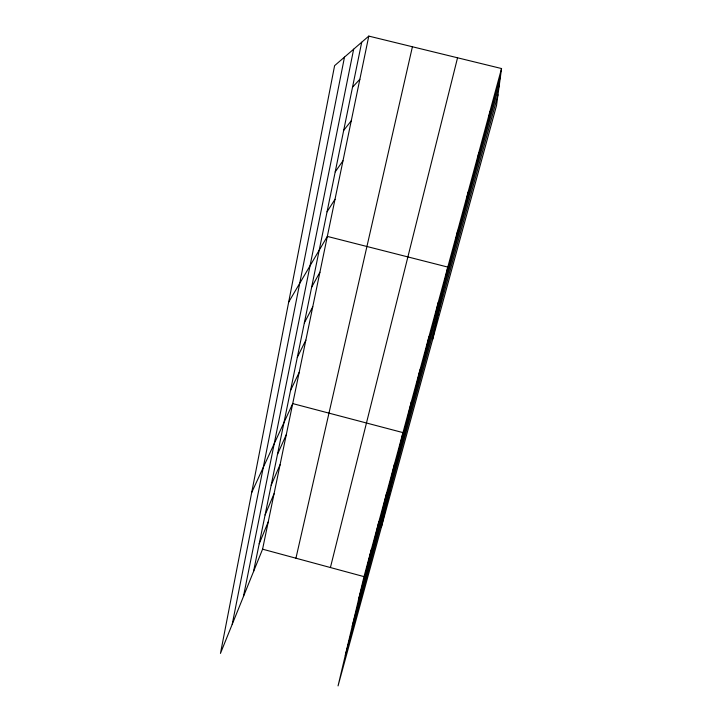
<?xml version="1.0" encoding="UTF-8"?>
<svg xmlns="http://www.w3.org/2000/svg" width="722" height="722" viewBox="0 0 722 722"><rect width="100%" height="100%" fill="white"/><g stroke="black" fill="none" stroke-linecap="round" stroke-linejoin="round"><path stroke-width="1.08" d="M501.546 68.545L496.519 105.52L338.049 685.9L363.996 576.625L501.546 68.545L368.789 36.1L334.602 65.657L220.454 653.41L262.582 549.18L368.789 36.1M488.415 120.773L489.949 111.359M476.809 163.569L478.803 152.532M465.654 204.687L468.082 192.151M232.222 624.295L344.493 57.101M243.431 596.571L353.663 49.177M454.932 244.217L457.748 230.309M253.512 571.616L361.713 42.219M432.686 339.286L447.793 267.086L327.328 236.41L288.683 302.094M434.689 318.88L438.191 302.554M425.114 354.177L428.931 336.777M415.89 388.21L419.978 369.817M406.982 421.043L411.341 401.748M295.939 558.205L412.415 46.759M381.369 527.24L402.984 432.613L292.717 403.589L251.707 492.485M389.826 484.281L394.663 463.353M381.568 514.741L386.613 493.081M373.59 544.162L378.824 521.835M365.873 572.618L371.288 549.668M330.414 567.537L457.549 57.787M358.41 600.135L500.499 76.189M352.201 626.29L499.317 84.889M345.296 655.359L497.972 94.808M259.207 543.774L268.223 521.925M265.082 514.985L274.044 493.776M271.174 485.22L280.064 464.706M277.465 454.418L286.282 434.662M290.533 390.467L299.17 372.408M297.32 357.282L305.848 340.152M304.35 322.887L312.761 306.778M311.633 287.221L319.909 272.221M327.048 211.808L335.008 199.29M335.207 171.89L342.977 160.789M343.69 130.384L351.253 120.809M352.517 87.2L359.854 79.276M262.582 549.18L363.996 576.625"/></g></svg>
